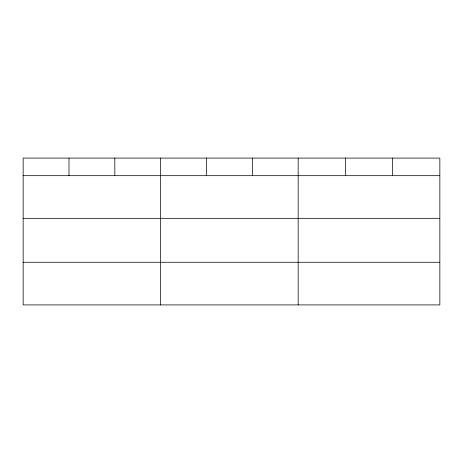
<?xml version="1.0" encoding="UTF-8"?>
<svg xmlns="http://www.w3.org/2000/svg" width="463" height="463" viewBox="0 0 463 463"><rect width="100%" height="100%" fill="white"/><g stroke="black" fill="none" stroke-linecap="round" stroke-linejoin="round"><path stroke-width="0.69" d="M439.85 218.322L439.85 158.086L23.15 158.086L23.15 304.914L439.85 304.914L439.85 218.322L23.15 218.322M23.15 175.68L439.85 175.68M23.15 262.266L439.85 262.266M392.624 158.086L392.624 175.68M345.398 158.086L345.398 175.68M298.172 158.086L298.172 304.914M252.335 158.086L252.335 175.68M206.498 158.086L206.498 175.68M160.661 158.086L160.661 304.914M114.824 158.086L114.824 175.68M68.987 158.086L68.987 175.68"/></g></svg>
